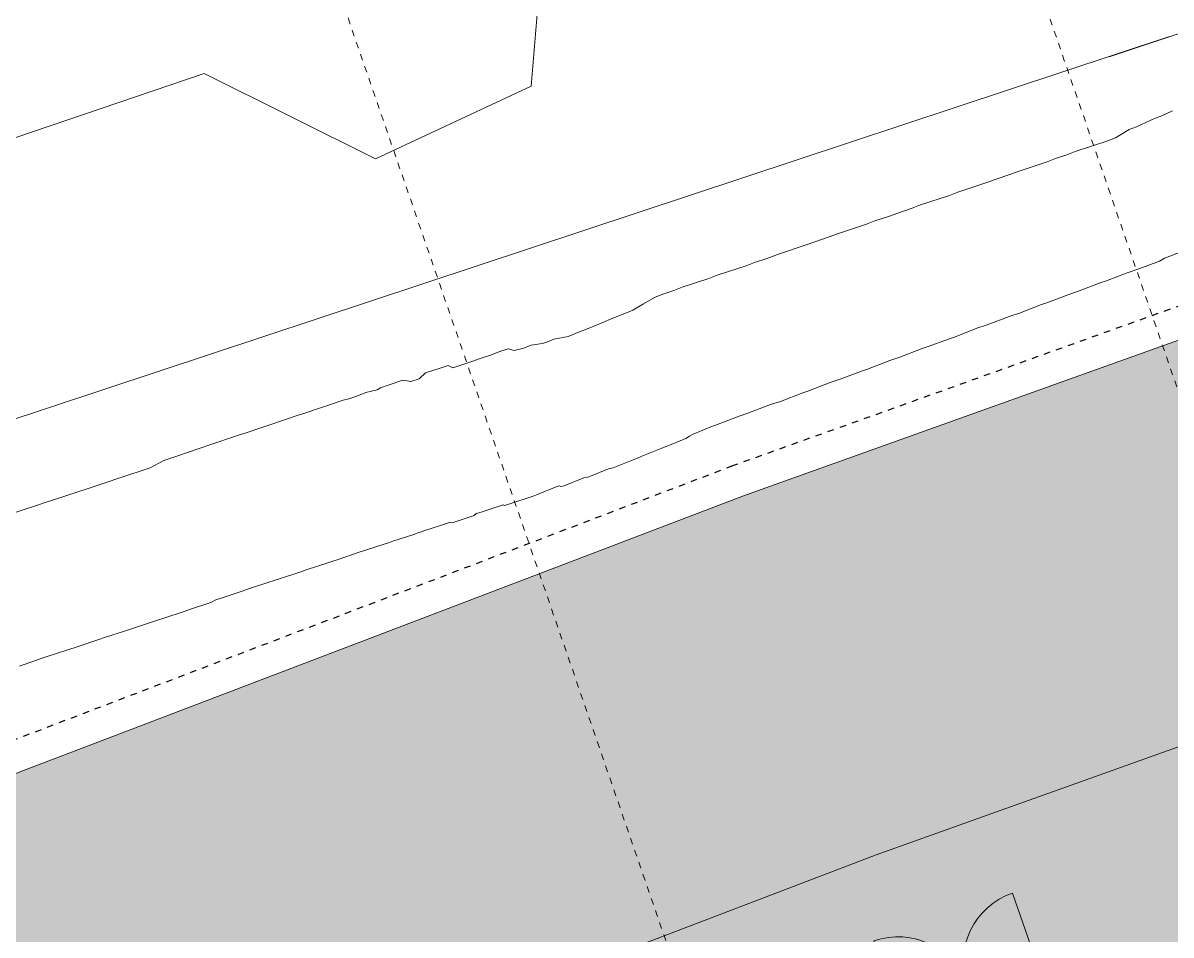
# Model space of a CAD drawing. Header units: metres. Extents: x -2515 to -2174, y 3875 to 4127.
# Drawn here: x -2432.71 to -2414.71, y 4014.47 to 4028.78 of the extents above; entities that cross this region are included whole.
import ezdxf

# ---------------------------------------------------------------- set-up
doc = ezdxf.new("R2010")
doc.units = ezdxf.units.M
doc.linetypes.add('BOUNDARY Tighter', pattern=[0.008, 0.004, -0.002, 0, -0.002])
doc.linetypes.add('Grid Line', pattern=[0.021, 0.012, -0.003, 0.003, -0.003])
for name, color, linetype, lineweight in [('A-DETL', 90, 'Continuous', 5), ('A-DOOR', 31, 'Continuous', 5), ('A-FLOR', 192, 'Continuous', 5), ('A-FLOR-PATT', 8, 'Continuous', 5), ('C-TOPO', 7, 'Continuous', 5), ('C-TOPO-MAJR', 7, 'Continuous', 18), ('C-TOPO-MINR', 7, 'Continuous', 5), ('S-GRID', 1, 'Continuous', 5)]:
    doc.layers.add(name, color=color, linetype=linetype, lineweight=lineweight)

# ---------------------------------------------------------------- blocks, each defined once
blk = doc.blocks.new('Curtain_Wall_Louvre_DoubleDoor - Louvre Double Door-3474538-GA - TENANCY PLAN')
at = {"layer": 'A-DOOR'}
for p, q in [((-1.15, 0.065), (-1.15, 0.067)), ((-1.15, 0.067), (1.15, 0.067)), ((-1.15, 0.008), (-1.15, 0.065)), ((-1.15, 0.065), (1.15, 0.065)), ((1.15, 0.008), (-1.15, 0.008)), ((1.15, 0.067), (1.15, 0.065)), ((1.15, 0.065), (1.15, 0.008)), ((-1.15, -0.042), (-1.15, -1.192)), ((1.15, -0.042), (1.15, -1.192))]:
    blk.add_line(p, q, dxfattribs=at)
for centre, start, end in [((-1.15, -0.042), 270, 0), ((1.15, -0.042), 180, 270)]:
    blk.add_arc(centre, 1.15, start, end, dxfattribs=at)

msp = doc.modelspace()

# ---------------------------------------------------------------- hatches: boundary and pattern name
at = {"layer": 'A-FLOR-PATT'}
for points in [[(-2409.8688, 4019.1205), (-2411.5112, 4024.9055), (-2421.4112, 4021.3603), (-2413.2433, 4019.7754)], [(-2419.33, 4015.7325), (-2421.4112, 4021.3603), (-2433.9604, 4016.5714), (-2421.4112, 4015.8518)], [(-2419.33, 4015.7325), (-2409.8688, 4019.1205), (-2421.4112, 4021.3603), (-2419.6402, 4016.5714)], [(-2436.7444, 4009.0869), (-2419.33, 4015.7325), (-2433.9604, 4016.5714), (-2436.5334, 4009.6541)]]:
    msp.add_hatch(color=253, dxfattribs=at).paths.add_polyline_path(points)
h = msp.add_hatch(color=254, dxfattribs=at)
h.paths.add_polyline_path([(-2417.2029, 4009.7926), (-2415.9806, 4011.3472), (-2416.8814, 4011.024), (-2416.8687, 4010.987), (-2417.547, 4010.7534)])
h.paths.add_polyline_path([(-2415.7108, 4011.6903), (-2409.8688, 4019.1205), (-2419.33, 4015.7325), (-2418.5516, 4013.5587), (-2416.5866, 4014.2339), (-2416.2713, 4013.3179)])
h = msp.add_hatch(color=254, dxfattribs=at)
h.paths.add_polyline_path([(-2436.7444, 4009.0869), (-2430.913, 4009.3022), (-2418.5516, 4013.5587), (-2419.33, 4015.7325), (-2435.2581, 4009.6541)])
h.paths.add_polyline_path([(-2418.0786, 4009.7609), (-2417.2029, 4009.7926), (-2417.547, 4010.7534), (-2417.5777, 4010.7428), (-2418.0625, 4009.7926)])

# ---------------------------------------------------------------- linework, layer by layer
at = {"layer": 'A-DETL', "linetype": 'BOUNDARY Tighter', "lineweight": 25}
for p, q in [((-2388.3643, 4033.7254), (-2421.5847, 4021.8293)), ((-2421.5847, 4021.8293), (-2439.332, 4015.0567))]:
    msp.add_line(p, q, dxfattribs=at)
at = {"layer": 'A-FLOR'}
for p, q in [((-2421.4112, 4021.3603), (-2411.5112, 4024.9055)), ((-2439.1329, 4014.5975), (-2421.4112, 4021.3603)), ((-2419.33, 4015.7325), (-2409.8688, 4019.1205)), ((-2436.7444, 4009.0869), (-2419.33, 4015.7325))]:
    msp.add_line(p, q, dxfattribs=at)
at = {"layer": 'C-TOPO'}
for p, q in [((-2415.6813, 4028.2459), (-2414.0988, 4028.7699)), ((-2435.5396, 4021.6696), (-2414.7305, 4028.5607))]:
    msp.add_line(p, q, dxfattribs=at)
at = {"layer": 'C-TOPO-MAJR', "color": 251, "lineweight": 13}
for p, q in [((-2414.8404, 4027.323), (-2414.6873, 4027.3958)), ((-2415.2517, 4027.1482), (-2415.0265, 4027.2502)), ((-2415.0265, 4027.2502), (-2414.9515, 4027.2806)), ((-2414.9515, 4027.2806), (-2414.8404, 4027.323)), ((-2415.5798, 4026.9728), (-2415.3661, 4027.1047)), ((-2415.3661, 4027.1047), (-2415.2517, 4027.1482)), ((-2416.2119, 4026.758), (-2415.7019, 4026.9269)), ((-2415.7019, 4026.9269), (-2415.5798, 4026.9728)), ((-2416.5199, 4026.6489), (-2416.3397, 4026.7086)), ((-2416.3397, 4026.7086), (-2416.2119, 4026.758)), ((-2417.1057, 4026.4483), (-2416.6497, 4026.5993)), ((-2416.6497, 4026.5993), (-2416.5199, 4026.6489)), ((-2417.594, 4026.2733), (-2417.4636, 4026.3232)), ((-2417.4636, 4026.3232), (-2417.2358, 4026.3986)), ((-2417.2358, 4026.3986), (-2417.1057, 4026.4483)), ((-2418.0492, 4026.1226), (-2417.594, 4026.2733)), ((-2418.6346, 4025.922), (-2418.1798, 4026.0726)), ((-2418.1798, 4026.0726), (-2418.0492, 4026.1226)), ((-2419.1238, 4025.7465), (-2418.9926, 4025.7948)), ((-2418.9926, 4025.7948), (-2418.7654, 4025.8701)), ((-2418.7654, 4025.8701), (-2418.6346, 4025.922)), ((-2419.9359, 4025.4708), (-2419.4849, 4025.6201)), ((-2419.4849, 4025.6201), (-2419.3533, 4025.6705)), ((-2419.3533, 4025.6705), (-2419.1238, 4025.7465)), ((-2420.2943, 4025.3453), (-2420.0677, 4025.4203)), ((-2420.0677, 4025.4203), (-2419.9359, 4025.4708)), ((-2420.8792, 4025.1447), (-2420.4265, 4025.2946)), ((-2420.4265, 4025.2946), (-2420.2943, 4025.3453)), ((-2421.2378, 4025.0191), (-2421.0116, 4025.094)), ((-2421.0116, 4025.094), (-2420.8792, 4025.1447)), ((-2421.8225, 4024.8185), (-2421.3706, 4024.9682)), ((-2421.3706, 4024.9682), (-2421.2378, 4025.0191)), ((-2422.37, 4024.6304), (-2421.9559, 4024.7675)), ((-2421.9559, 4024.7675), (-2421.8225, 4024.8185)), ((-2422.806, 4024.4701), (-2422.691, 4024.517)), ((-2422.691, 4024.517), (-2422.5029, 4024.5793)), ((-2422.5029, 4024.5793), (-2422.37, 4024.6304)), ((-2423.1469, 4024.2711), (-2422.979, 4024.3707)), ((-2422.979, 4024.3707), (-2422.806, 4024.4701)), ((-2423.4834, 4024.1344), (-2423.2689, 4024.2213)), ((-2423.2689, 4024.2213), (-2423.1469, 4024.2711)), ((-2424.0323, 4023.9117), (-2423.8207, 4023.9974)), ((-2423.8207, 4023.9974), (-2423.6071, 4024.084)), ((-2423.6071, 4024.084), (-2423.4834, 4024.1344)), ((-2424.5093, 4023.7665), (-2424.3853, 4023.8171)), ((-2424.3853, 4023.8171), (-2424.1586, 4023.8602)), ((-2424.1586, 4023.8602), (-2424.0323, 4023.9117)), ((-2425.3631, 4023.5699), (-2425.2469, 4023.6173)), ((-2425.2469, 4023.6173), (-2425.1015, 4023.6655)), ((-2425.1015, 4023.6655), (-2425.0058, 4023.6394)), ((-2425.0058, 4023.6394), (-2424.8592, 4023.674)), ((-2424.8592, 4023.674), (-2424.7374, 4023.7237)), ((-2424.7374, 4023.7237), (-2424.5677, 4023.7518)), ((-2424.5677, 4023.7518), (-2424.5093, 4023.7665)), ((-2425.9655, 4023.3705), (-2425.6673, 4023.4693)), ((-2425.6673, 4023.4693), (-2425.5362, 4023.5125)), ((-2425.5362, 4023.5125), (-2425.3631, 4023.5699)), ((-2426.4943, 4023.1955), (-2426.3947, 4023.2897)), ((-2426.3947, 4023.2897), (-2426.1652, 4023.3649)), ((-2426.1652, 4023.3649), (-2426.04, 4023.4061)), ((-2426.04, 4023.4061), (-2425.9655, 4023.3705)), ((-2427.1028, 4023.0572), (-2426.9788, 4023.098)), ((-2426.9788, 4023.098), (-2426.7489, 4023.1734)), ((-2426.7489, 4023.1734), (-2426.6244, 4023.1526)), ((-2426.6244, 4023.1526), (-2426.4943, 4023.1955)), ((-2427.5967, 4022.8835), (-2427.4723, 4022.9245)), ((-2427.4723, 4022.9245), (-2427.3324, 4022.9796)), ((-2427.3324, 4022.9796), (-2427.1551, 4023.0236)), ((-2427.1551, 4023.0236), (-2427.1028, 4023.0572)), ((-2428.269, 4022.6651), (-2428.0389, 4022.7429)), ((-2428.0389, 4022.7429), (-2427.9155, 4022.7835)), ((-2427.9155, 4022.7835), (-2427.8544, 4022.8027)), ((-2427.8544, 4022.8027), (-2427.6858, 4022.8612)), ((-2427.6858, 4022.8612), (-2427.5967, 4022.8835)), ((-2428.8506, 4022.469), (-2428.6204, 4022.5468)), ((-2428.6204, 4022.5468), (-2428.3899, 4022.6247)), ((-2428.3899, 4022.6247), (-2428.269, 4022.6651)), ((-2429.3278, 4022.3104), (-2429.2057, 4022.3506)), ((-2429.2057, 4022.3506), (-2428.9751, 4022.4286)), ((-2428.9751, 4022.4286), (-2428.8506, 4022.469)), ((-2429.7894, 4022.1543), (-2429.3278, 4022.3104)), ((-2430.4953, 4021.9178), (-2430.264, 4021.996)), ((-2430.264, 4021.996), (-2430.1425, 4022.036)), ((-2430.1425, 4022.036), (-2429.9114, 4022.1141)), ((-2429.9114, 4022.1141), (-2429.7894, 4022.1543)), ((-2430.7092, 4021.801), (-2430.4953, 4021.9178)), ((-2431.4181, 4021.5665), (-2431.1883, 4021.6426)), ((-2431.1883, 4021.6426), (-2431.0638, 4021.6837)), ((-2431.0638, 4021.6837), (-2430.8344, 4021.7597)), ((-2430.8344, 4021.7597), (-2430.7092, 4021.801)), ((-2432.0023, 4021.3732), (-2431.5419, 4021.5257)), ((-2431.5419, 4021.5257), (-2431.4181, 4021.5665)), ((-2432.3563, 4021.2561), (-2432.1258, 4021.3325)), ((-2432.1258, 4021.3325), (-2432.0023, 4021.3732)), ((-2432.9408, 4021.0627), (-2432.4791, 4021.2156)), ((-2432.4791, 4021.2156), (-2432.3563, 4021.2561))]:
    msp.add_line(p, q, dxfattribs=at)
at = {"layer": 'C-TOPO-MINR', "color": 252}
for p, q in [((-2424.7381, 4027.785), (-2424.5474, 4030.0598)), ((-2435.7837, 4025.9726), (-2429.8659, 4027.9851)), ((-2429.8659, 4027.9851), (-2427.1778, 4026.6471)), ((-2427.1778, 4026.6471), (-2424.7381, 4027.785)), ((-2414.8881, 4025.0413), (-2414.8097, 4025.0897)), ((-2414.8097, 4025.0897), (-2414.4932, 4025.2102)), ((-2415.398, 4024.8581), (-2415.2119, 4024.9197)), ((-2415.2119, 4024.9197), (-2414.8881, 4025.0413)), ((-2416.1469, 4024.5737), (-2415.8024, 4024.7053)), ((-2415.8024, 4024.7053), (-2415.737, 4024.7269)), ((-2415.737, 4024.7269), (-2415.398, 4024.8581)), ((-2416.6565, 4024.3873), (-2416.3114, 4024.5192)), ((-2416.3114, 4024.5192), (-2416.1469, 4024.5737)), ((-2417.0843, 4024.2279), (-2416.7382, 4024.3602)), ((-2416.7382, 4024.3602), (-2416.6565, 4024.3873)), ((-2417.5932, 4024.0416), (-2417.2466, 4024.1742)), ((-2417.2466, 4024.1742), (-2417.0843, 4024.2279)), ((-2418.1016, 4023.8503), (-2417.7545, 4023.9882)), ((-2417.7545, 4023.9882), (-2417.5932, 4024.0416)), ((-2418.5299, 4023.6956), (-2418.1817, 4023.8238)), ((-2418.1817, 4023.8238), (-2418.1016, 4023.8503)), ((-2418.9596, 4023.5353), (-2418.6103, 4023.669)), ((-2418.6103, 4023.669), (-2418.5299, 4023.6956)), ((-2419.4664, 4023.3494), (-2419.1167, 4023.4833)), ((-2419.1167, 4023.4833), (-2418.9596, 4023.5353)), ((-2419.8957, 4023.189), (-2419.5449, 4023.3234)), ((-2419.5449, 4023.3234), (-2419.4664, 4023.3494)), ((-2420.4029, 4023.0028), (-2420.0515, 4023.1374)), ((-2420.0515, 4023.1374), (-2419.8957, 4023.189)), ((-2420.8327, 4022.8421), (-2420.4802, 4022.9772)), ((-2420.4802, 4022.9772), (-2420.4029, 4023.0028)), ((-2421.3402, 4022.6559), (-2420.9862, 4022.7912)), ((-2420.9862, 4022.7912), (-2420.8327, 4022.8421)), ((-2421.8326, 4022.4739), (-2421.48, 4022.6096)), ((-2421.48, 4022.6096), (-2421.3402, 4022.6559)), ((-2422.2007, 4022.3288), (-2421.8958, 4022.453)), ((-2421.8958, 4022.453), (-2421.8326, 4022.4739)), ((-2422.6221, 4022.1371), (-2422.3144, 4022.2624)), ((-2422.3144, 4022.2624), (-2422.2584, 4022.2956)), ((-2422.2584, 4022.2956), (-2422.2007, 4022.3288)), ((-2423.0021, 4021.9825), (-2422.6932, 4022.1083)), ((-2422.6932, 4022.1083), (-2422.6221, 4022.1371)), ((-2423.4523, 4021.7994), (-2423.1423, 4021.9257)), ((-2423.1423, 4021.9257), (-2423.0725, 4021.954)), ((-2423.0725, 4021.954), (-2423.0021, 4021.9825)), ((-2424.2206, 4021.5187), (-2423.9108, 4021.6451)), ((-2423.9108, 4021.6451), (-2423.8555, 4021.6542)), ((-2423.8555, 4021.6542), (-2423.8365, 4021.659)), ((-2423.8365, 4021.659), (-2423.5266, 4021.7853)), ((-2423.5266, 4021.7853), (-2423.4523, 4021.7994)), ((-2424.6545, 4021.3744), (-2424.3461, 4021.5004)), ((-2424.3461, 4021.5004), (-2424.299, 4021.5159)), ((-2424.299, 4021.5159), (-2424.2681, 4021.5075)), ((-2424.2681, 4021.5075), (-2424.2206, 4021.5187)), ((-2425.0582, 4021.2411), (-2424.7102, 4021.3559)), ((-2424.7102, 4021.3559), (-2424.6545, 4021.3744)), ((-2425.6004, 4021.0821), (-2425.5246, 4021.107)), ((-2425.5246, 4021.107), (-2425.1797, 4021.2205)), ((-2425.1797, 4021.2205), (-2425.1554, 4021.2089)), ((-2425.1554, 4021.2089), (-2425.0582, 4021.2411)), ((-2426.4389, 4020.8063), (-2426.0971, 4020.9189)), ((-2426.0971, 4020.9189), (-2426.0201, 4020.9441)), ((-2426.0201, 4020.9441), (-2425.9784, 4020.9371)), ((-2425.9784, 4020.9371), (-2425.6333, 4021.051)), ((-2425.6333, 4021.051), (-2425.6004, 4021.0821)), ((-2426.9049, 4020.6491), (-2426.5641, 4020.7614)), ((-2426.5641, 4020.7614), (-2426.5167, 4020.78)), ((-2426.5167, 4020.78), (-2426.4566, 4020.795)), ((-2426.4566, 4020.795), (-2426.4389, 4020.8063)), ((-2427.3532, 4020.5032), (-2427.0142, 4020.6149)), ((-2427.0142, 4020.6149), (-2426.9933, 4020.6214)), ((-2426.9933, 4020.6214), (-2426.9354, 4020.6415)), ((-2426.9354, 4020.6415), (-2426.9049, 4020.6491)), ((-2427.7653, 4020.3653), (-2427.4331, 4020.4762)), ((-2427.4331, 4020.4762), (-2427.3532, 4020.5032)), ((-2428.3501, 4020.1722), (-2428.2682, 4020.1998)), ((-2428.2682, 4020.1998), (-2427.927, 4020.3106)), ((-2427.927, 4020.3106), (-2427.8462, 4020.3379)), ((-2427.8462, 4020.3379), (-2427.7653, 4020.3653)), ((-2428.8501, 4020.006), (-2428.6844, 4020.062)), ((-2428.6844, 4020.062), (-2428.3501, 4020.1722)), ((-2429.5992, 4019.7585), (-2429.2675, 4019.8678)), ((-2429.2675, 4019.8678), (-2429.1837, 4019.8961)), ((-2429.1837, 4019.8961), (-2428.8501, 4020.006)), ((-2430.0947, 4019.5774), (-2429.7625, 4019.687)), ((-2429.7625, 4019.687), (-2429.6841, 4019.7299)), ((-2429.6841, 4019.7299), (-2429.5992, 4019.7585)), ((-2430.5101, 4019.4402), (-2430.1798, 4019.5492)), ((-2430.1798, 4019.5492), (-2430.0947, 4019.5774)), ((-2431.0986, 4019.2457), (-2430.9246, 4019.3033)), ((-2430.9246, 4019.3033), (-2430.5961, 4019.4117)), ((-2430.5961, 4019.4117), (-2430.5101, 4019.4402)), ((-2431.5143, 4019.1084), (-2431.4263, 4019.1375)), ((-2431.4263, 4019.1375), (-2431.0986, 4019.2457)), ((-2432.343, 4018.8346), (-2432.018, 4018.9419)), ((-2432.018, 4018.9419), (-2431.8401, 4019.0008)), ((-2431.8401, 4019.0008), (-2431.5143, 4019.1084)), ((-2432.7575, 4018.6919), (-2432.4343, 4018.8044)), ((-2432.4343, 4018.8044), (-2432.343, 4018.8346))]:
    msp.add_line(p, q, dxfattribs=at)
at = {"layer": 'S-GRID', "linetype": 'Grid Line'}
for p, q in [((-2395.1489, 3966.5259), (-2424.0517, 4050.4639)), ((-2404.9823, 3963.14), (-2433.8851, 4047.0779))]:
    msp.add_line(p, q, dxfattribs=at)

# ---------------------------------------------------------------- block references
at = {"layer": 'A-DOOR', "rotation": 199.0004071201863}
msp.add_blockref('Curtain_Wall_Louvre_DoubleDoor - Louvre Double Door-3474538-GA - TENANCY PLAN', (-2417.8915, 4013.6324), dxfattribs=at)

doc.saveas('drawing.dxf')
